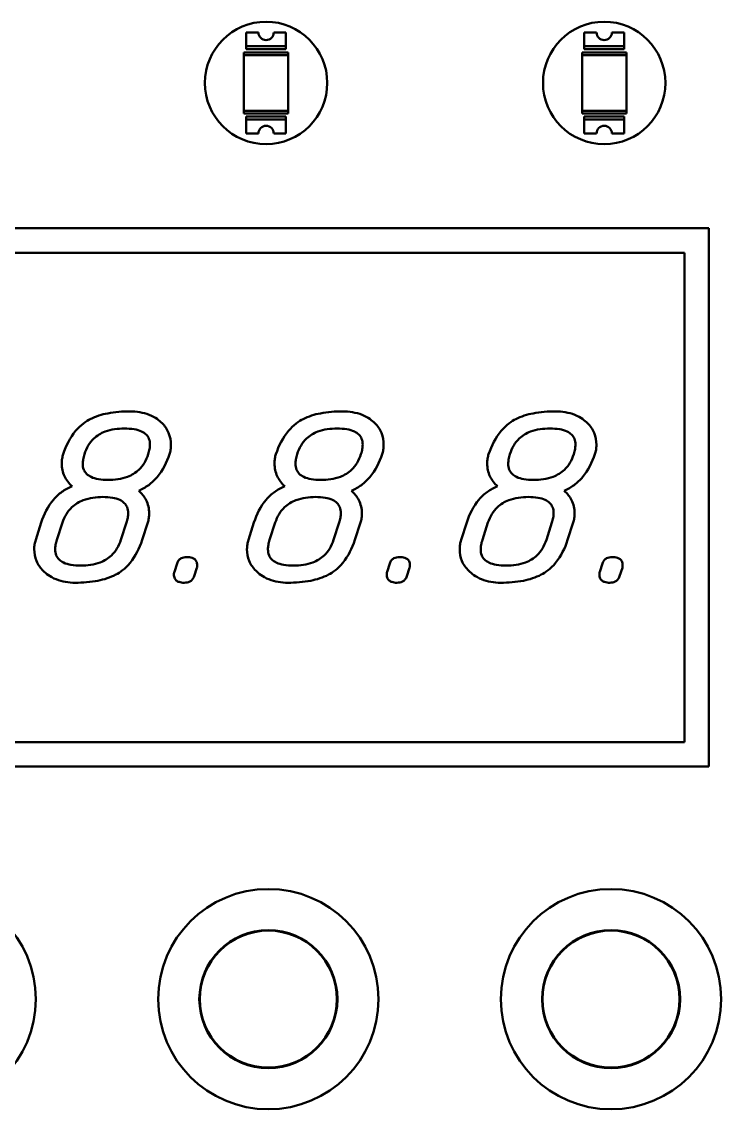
# Model space of a CAD drawing. Header units: millimetres. Extents: x 2121 to 4904, y 892 to 1933.
# Drawn here: x 2482.1 to 2496.39, y 1537.89 to 1560.11 of the extents above; entities that cross this region are included whole.
import ezdxf

# ---------------------------------------------------------------- set-up
doc = ezdxf.new("R2010")
doc.units = ezdxf.units.MM
doc.header["$LTSCALE"] = 1.8
doc.layers.add('외형선(ISO)', color=7, linetype='Continuous', lineweight=50)

msp = doc.modelspace()

# ---------------------------------------------------------------- linework, layer by layer
at = {"layer": '외형선(ISO)', "color": 7}
for p, q in [((2486.688, 1559.894), (2486.938, 1559.894)), ((2486.688, 1559.613), (2486.688, 1559.894)), ((2487.251, 1559.894), (2487.501, 1559.894)), ((2487.501, 1559.894), (2487.501, 1559.613)), ((2493.595, 1559.894), (2493.845, 1559.894)), ((2493.595, 1559.613), (2493.595, 1559.894)), ((2494.157, 1559.894), (2494.407, 1559.894)), ((2494.407, 1559.894), (2494.407, 1559.613)), ((2486.688, 1559.613), (2487.501, 1559.613)), ((2486.688, 1559.551), (2486.688, 1559.613)), ((2487.501, 1559.551), (2486.688, 1559.551)), ((2487.501, 1559.613), (2487.501, 1559.551)), ((2493.595, 1559.613), (2494.407, 1559.613)), ((2493.595, 1559.551), (2493.595, 1559.613)), ((2494.407, 1559.551), (2493.595, 1559.551)), ((2494.407, 1559.613), (2494.407, 1559.551)), ((2486.642, 1559.488), (2486.642, 1559.43)), ((2487.548, 1559.488), (2486.642, 1559.488)), ((2486.642, 1559.43), (2487.548, 1559.43)), ((2486.642, 1558.296), (2486.642, 1559.43)), ((2487.548, 1559.43), (2487.548, 1559.488)), ((2487.548, 1559.43), (2487.548, 1558.296)), ((2493.548, 1559.488), (2493.548, 1559.43)), ((2494.454, 1559.488), (2493.548, 1559.488)), ((2493.548, 1559.43), (2494.454, 1559.43)), ((2493.548, 1558.296), (2493.548, 1559.43)), ((2494.454, 1559.43), (2494.454, 1559.488)), ((2494.454, 1559.43), (2494.454, 1558.296)), ((2487.548, 1558.296), (2486.642, 1558.296)), ((2486.642, 1558.296), (2486.642, 1558.238)), ((2486.642, 1558.238), (2487.548, 1558.238)), ((2487.548, 1558.296), (2487.548, 1558.238)), ((2494.454, 1558.296), (2493.548, 1558.296)), ((2493.548, 1558.296), (2493.548, 1558.238)), ((2493.548, 1558.238), (2494.454, 1558.238)), ((2494.454, 1558.296), (2494.454, 1558.238)), ((2486.688, 1558.176), (2487.501, 1558.176)), ((2486.688, 1558.113), (2486.688, 1558.176)), ((2487.501, 1558.113), (2486.688, 1558.113)), ((2486.688, 1557.832), (2486.688, 1558.113)), ((2487.501, 1558.176), (2487.501, 1558.113)), ((2487.501, 1558.113), (2487.501, 1557.832)), ((2493.595, 1558.176), (2494.407, 1558.176)), ((2493.595, 1558.113), (2493.595, 1558.176)), ((2494.407, 1558.113), (2493.595, 1558.113)), ((2493.595, 1557.832), (2493.595, 1558.113)), ((2494.407, 1558.176), (2494.407, 1558.113)), ((2494.407, 1558.113), (2494.407, 1557.832)), ((2486.938, 1557.832), (2486.688, 1557.832)), ((2487.501, 1557.832), (2487.251, 1557.832)), ((2493.845, 1557.832), (2493.595, 1557.832)), ((2494.407, 1557.832), (2494.157, 1557.832)), ((2471.141, 1555.894), (2496.141, 1555.894)), ((2496.141, 1555.894), (2496.141, 1544.894)), ((2471.641, 1555.394), (2495.641, 1555.394)), ((2495.641, 1555.394), (2495.641, 1545.394)), ((2482.502, 1549.879), (2482.389, 1549.526)), ((2482.823, 1549.526), (2482.936, 1549.879)), ((2484.242, 1549.879), (2484.128, 1549.526)), ((2484.563, 1549.526), (2484.679, 1549.879)), ((2486.847, 1549.879), (2486.734, 1549.526)), ((2487.168, 1549.526), (2487.282, 1549.879)), ((2488.587, 1549.879), (2488.474, 1549.526)), ((2488.908, 1549.526), (2489.024, 1549.879)), ((2491.193, 1549.879), (2491.079, 1549.526)), ((2491.513, 1549.526), (2491.627, 1549.879)), ((2492.932, 1549.879), (2492.819, 1549.526)), ((2493.253, 1549.526), (2493.369, 1549.879)), ((2485.277, 1549.045), (2485.221, 1548.874)), ((2485.623, 1548.783), (2485.682, 1548.955)), ((2489.622, 1549.045), (2489.566, 1548.874)), ((2489.969, 1548.783), (2490.027, 1548.955)), ((2493.967, 1549.045), (2493.912, 1548.874)), ((2494.314, 1548.783), (2494.372, 1548.955)), ((2495.641, 1545.394), (2471.641, 1545.394)), ((2496.141, 1544.894), (2471.141, 1544.894)), ((2485.75, 1540.294), (2485.739, 1540.294)), ((2488.543, 1540.294), (2488.533, 1540.294)), ((2492.75, 1540.294), (2492.739, 1540.294)), ((2495.543, 1540.294), (2495.533, 1540.294)), ((2485.739, 1539.994), (2485.75, 1539.994)), ((2488.533, 1539.994), (2488.543, 1539.994)), ((2492.739, 1539.994), (2492.75, 1539.994)), ((2495.533, 1539.994), (2495.543, 1539.994))]:
    msp.add_line(p, q, dxfattribs=at)
for centre, radius in [((2487.095, 1558.863), 1.25), ((2494.001, 1558.863), 1.25), ((2480.141, 1540.144), 2.25), ((2487.141, 1540.144), 2.25), ((2494.141, 1540.144), 2.25), ((2487.141, 1540.144), 1.41), ((2487.141, 1540.144), 1.4), ((2494.141, 1540.144), 1.41), ((2494.141, 1540.144), 1.4)]:
    msp.add_circle(centre, radius, dxfattribs=at)
for centre, start, end in [((2487.095, 1559.894), 180, 0), ((2494.001, 1559.894), 180, 0), ((2487.095, 1557.832), 0, 180), ((2494.001, 1557.832), 0, 180)]:
    msp.add_arc(centre, 0.156, start, end, dxfattribs=at)
for points, knots in [([(2484.315, 1552.152), (2484.164, 1552.152), (2484.008, 1552.141), (2483.738, 1552.089), (2483.616, 1552.052), (2483.421, 1551.951), (2483.312, 1551.88), (2483.09, 1551.615), (2483.009, 1551.448), (2482.951, 1551.278)], [-0.2492526, -0.2492526, -0.2492526, -0.2492526, -0.1695753, -0.1695753, -0.1037794, -0.1037794, -0.0540017, -0.0540017, 0, 0, 0, 0]), ([(2485.151, 1551.467), (2485.151, 1551.553), (2485.137, 1551.637), (2485.072, 1551.791), (2485.027, 1551.856), (2484.918, 1551.963), (2484.835, 1552.031), (2484.584, 1552.132), (2484.45, 1552.152), (2484.315, 1552.152)], [-0.1759804, -0.1759804, -0.1759804, -0.1759804, -0.1269658, -0.1269658, -0.0809876, -0.0809876, -0.0404742, -0.0404742, 0, 0, 0, 0]), ([(2488.66, 1552.152), (2488.509, 1552.152), (2488.353, 1552.141), (2488.083, 1552.089), (2487.961, 1552.052), (2487.766, 1551.951), (2487.657, 1551.88), (2487.435, 1551.615), (2487.354, 1551.448), (2487.296, 1551.278)], [-0.2492526, -0.2492526, -0.2492526, -0.2492526, -0.1695753, -0.1695753, -0.1037794, -0.1037794, -0.0540017, -0.0540017, 0, 0, 0, 0]), ([(2489.496, 1551.467), (2489.496, 1551.553), (2489.482, 1551.637), (2489.418, 1551.791), (2489.372, 1551.856), (2489.264, 1551.963), (2489.18, 1552.031), (2488.93, 1552.132), (2488.795, 1552.152), (2488.66, 1552.152)], [-0.1759804, -0.1759804, -0.1759804, -0.1759804, -0.1269658, -0.1269658, -0.0809876, -0.0809876, -0.0404742, -0.0404742, 0, 0, 0, 0]), ([(2493.005, 1552.152), (2492.854, 1552.152), (2492.698, 1552.141), (2492.428, 1552.089), (2492.306, 1552.052), (2492.111, 1551.951), (2492.002, 1551.88), (2491.78, 1551.615), (2491.699, 1551.448), (2491.641, 1551.278)], [-0.2492526, -0.2492526, -0.2492526, -0.2492526, -0.1695753, -0.1695753, -0.1037794, -0.1037794, -0.0540017, -0.0540017, 0, 0, 0, 0]), ([(2493.842, 1551.467), (2493.842, 1551.553), (2493.827, 1551.637), (2493.763, 1551.791), (2493.717, 1551.856), (2493.609, 1551.963), (2493.525, 1552.031), (2493.275, 1552.132), (2493.14, 1552.152), (2493.005, 1552.152)], [-0.1759804, -0.1759804, -0.1759804, -0.1759804, -0.1269658, -0.1269658, -0.0809876, -0.0809876, -0.0404742, -0.0404742, 0, 0, 0, 0]), ([(2483.385, 1551.278), (2483.405, 1551.34), (2483.43, 1551.4), (2483.495, 1551.508), (2483.532, 1551.555), (2483.642, 1551.66), (2483.72, 1551.706), (2483.93, 1551.786), (2484.068, 1551.802), (2484.201, 1551.802)], [-0.1051104, -0.1051104, -0.1051104, -0.1051104, -0.0856042, -0.0856042, -0.0673949, -0.0673949, -0.040092, -0.040092, 0, 0, 0, 0]), ([(2484.201, 1551.802), (2484.267, 1551.802), (2484.336, 1551.798), (2484.453, 1551.778), (2484.506, 1551.764), (2484.587, 1551.725), (2484.619, 1551.705), (2484.67, 1551.654), (2484.688, 1551.626), (2484.717, 1551.555), (2484.723, 1551.514), (2484.723, 1551.473)], [-0.06957685, -0.06957685, -0.06957685, -0.06957685, -0.04972908, -0.04972908, -0.03398166, -0.03398166, -0.02271437, -0.02271437, -0.01241075, -0.01241075, 0, 0, 0, 0]), ([(2487.73, 1551.278), (2487.75, 1551.34), (2487.775, 1551.4), (2487.84, 1551.508), (2487.877, 1551.555), (2487.988, 1551.66), (2488.065, 1551.706), (2488.275, 1551.786), (2488.413, 1551.802), (2488.546, 1551.802)], [-0.1051104, -0.1051104, -0.1051104, -0.1051104, -0.0856042, -0.0856042, -0.0673949, -0.0673949, -0.040092, -0.040092, 0, 0, 0, 0]), ([(2488.546, 1551.802), (2488.612, 1551.802), (2488.681, 1551.798), (2488.798, 1551.778), (2488.851, 1551.764), (2488.932, 1551.725), (2488.964, 1551.705), (2489.015, 1551.654), (2489.033, 1551.626), (2489.062, 1551.555), (2489.068, 1551.514), (2489.068, 1551.473)], [-0.06957685, -0.06957685, -0.06957685, -0.06957685, -0.04972908, -0.04972908, -0.03398166, -0.03398166, -0.02271437, -0.02271437, -0.01241075, -0.01241075, 0, 0, 0, 0]), ([(2492.076, 1551.278), (2492.095, 1551.34), (2492.12, 1551.4), (2492.185, 1551.508), (2492.222, 1551.555), (2492.333, 1551.66), (2492.41, 1551.706), (2492.62, 1551.786), (2492.758, 1551.802), (2492.892, 1551.802)], [-0.1051104, -0.1051104, -0.1051104, -0.1051104, -0.0856042, -0.0856042, -0.0673949, -0.0673949, -0.040092, -0.040092, 0, 0, 0, 0]), ([(2492.892, 1551.802), (2492.958, 1551.802), (2493.027, 1551.798), (2493.143, 1551.778), (2493.196, 1551.764), (2493.278, 1551.725), (2493.309, 1551.705), (2493.36, 1551.654), (2493.378, 1551.626), (2493.407, 1551.555), (2493.413, 1551.514), (2493.413, 1551.473)], [-0.06957685, -0.06957685, -0.06957685, -0.06957685, -0.04972908, -0.04972908, -0.03398166, -0.03398166, -0.02271437, -0.02271437, -0.01241075, -0.01241075, 0, 0, 0, 0]), ([(2484.723, 1551.473), (2484.723, 1551.443), (2484.719, 1551.413), (2484.708, 1551.348), (2484.699, 1551.312), (2484.688, 1551.278)], [-0.01971232, -0.01971232, -0.01971232, -0.01971232, -0.0107891, -0.0107891, 0, 0, 0, 0]), ([(2485.122, 1551.278), (2485.132, 1551.307), (2485.139, 1551.337), (2485.149, 1551.4), (2485.151, 1551.434), (2485.151, 1551.467)], [-0.01925722, -0.01925722, -0.01925722, -0.01925722, -0.01001082, -0.01001082, 0, 0, 0, 0]), ([(2489.068, 1551.473), (2489.068, 1551.443), (2489.065, 1551.413), (2489.053, 1551.348), (2489.044, 1551.312), (2489.033, 1551.278)], [-0.01971232, -0.01971232, -0.01971232, -0.01971232, -0.0107891, -0.0107891, 0, 0, 0, 0]), ([(2489.467, 1551.278), (2489.477, 1551.307), (2489.484, 1551.337), (2489.494, 1551.4), (2489.496, 1551.434), (2489.496, 1551.467)], [-0.01925722, -0.01925722, -0.01925722, -0.01925722, -0.01001082, -0.01001082, 0, 0, 0, 0]), ([(2493.413, 1551.473), (2493.413, 1551.443), (2493.41, 1551.413), (2493.398, 1551.348), (2493.389, 1551.312), (2493.378, 1551.278)], [-0.01971232, -0.01971232, -0.01971232, -0.01971232, -0.0107891, -0.0107891, 0, 0, 0, 0]), ([(2493.812, 1551.278), (2493.822, 1551.307), (2493.83, 1551.337), (2493.839, 1551.4), (2493.842, 1551.434), (2493.842, 1551.467)], [-0.01925722, -0.01925722, -0.01925722, -0.01925722, -0.01001082, -0.01001082, 0, 0, 0, 0]), ([(2482.951, 1551.278), (2482.941, 1551.249), (2482.934, 1551.22), (2482.924, 1551.156), (2482.922, 1551.122), (2482.922, 1551.088)], [-0.01923036, -0.01923036, -0.01923036, -0.01923036, -0.01013747, -0.01013747, 0, 0, 0, 0]), ([(2483.35, 1551.083), (2483.35, 1551.112), (2483.354, 1551.143), (2483.365, 1551.208), (2483.375, 1551.243), (2483.385, 1551.278)], [-0.01971232, -0.01971232, -0.01971232, -0.01971232, -0.0107891, -0.0107891, 0, 0, 0, 0]), ([(2484.688, 1551.278), (2484.669, 1551.216), (2484.643, 1551.156), (2484.579, 1551.048), (2484.541, 1551.001), (2484.43, 1550.896), (2484.353, 1550.85), (2484.141, 1550.77), (2484.001, 1550.753), (2483.866, 1550.753)], [-0.105604, -0.105604, -0.105604, -0.105604, -0.0861489, -0.0861489, -0.0679576, -0.0679576, -0.0405215, -0.0405215, 0, 0, 0, 0]), ([(2484.493, 1550.532), (2484.565, 1550.563), (2484.634, 1550.601), (2484.761, 1550.696), (2484.819, 1550.751), (2484.985, 1550.947), (2485.065, 1551.109), (2485.122, 1551.278)], [-0.1009025, -0.1009025, -0.1009025, -0.1009025, -0.0772262, -0.0772262, -0.0533057, -0.0533057, 0, 0, 0, 0]), ([(2487.296, 1551.278), (2487.286, 1551.249), (2487.279, 1551.22), (2487.269, 1551.156), (2487.267, 1551.122), (2487.267, 1551.088)], [-0.01923036, -0.01923036, -0.01923036, -0.01923036, -0.01013747, -0.01013747, 0, 0, 0, 0]), ([(2487.695, 1551.083), (2487.695, 1551.112), (2487.699, 1551.143), (2487.711, 1551.208), (2487.72, 1551.243), (2487.73, 1551.278)], [-0.01971232, -0.01971232, -0.01971232, -0.01971232, -0.0107891, -0.0107891, 0, 0, 0, 0]), ([(2489.033, 1551.278), (2489.014, 1551.216), (2488.988, 1551.156), (2488.924, 1551.048), (2488.886, 1551.001), (2488.776, 1550.896), (2488.698, 1550.85), (2488.486, 1550.77), (2488.346, 1550.753), (2488.211, 1550.753)], [-0.105604, -0.105604, -0.105604, -0.105604, -0.0861489, -0.0861489, -0.0679576, -0.0679576, -0.0405215, -0.0405215, 0, 0, 0, 0]), ([(2488.838, 1550.532), (2488.911, 1550.563), (2488.979, 1550.601), (2489.106, 1550.696), (2489.164, 1550.751), (2489.33, 1550.947), (2489.41, 1551.109), (2489.467, 1551.278)], [-0.1009025, -0.1009025, -0.1009025, -0.1009025, -0.0772262, -0.0772262, -0.0533057, -0.0533057, 0, 0, 0, 0]), ([(2491.641, 1551.278), (2491.631, 1551.249), (2491.624, 1551.22), (2491.614, 1551.156), (2491.612, 1551.122), (2491.612, 1551.088)], [-0.01923036, -0.01923036, -0.01923036, -0.01923036, -0.01013747, -0.01013747, 0, 0, 0, 0]), ([(2492.041, 1551.083), (2492.041, 1551.112), (2492.044, 1551.143), (2492.056, 1551.208), (2492.065, 1551.243), (2492.076, 1551.278)], [-0.01971232, -0.01971232, -0.01971232, -0.01971232, -0.0107891, -0.0107891, 0, 0, 0, 0]), ([(2493.378, 1551.278), (2493.359, 1551.216), (2493.333, 1551.156), (2493.269, 1551.048), (2493.231, 1551.001), (2493.121, 1550.896), (2493.043, 1550.85), (2492.831, 1550.77), (2492.691, 1550.753), (2492.556, 1550.753)], [-0.105604, -0.105604, -0.105604, -0.105604, -0.0861489, -0.0861489, -0.0679576, -0.0679576, -0.0405215, -0.0405215, 0, 0, 0, 0]), ([(2493.183, 1550.532), (2493.256, 1550.563), (2493.324, 1550.601), (2493.451, 1550.696), (2493.509, 1550.751), (2493.675, 1550.947), (2493.755, 1551.109), (2493.812, 1551.278)], [-0.1009025, -0.1009025, -0.1009025, -0.1009025, -0.0772262, -0.0772262, -0.0533057, -0.0533057, 0, 0, 0, 0]), ([(2482.922, 1551.088), (2482.922, 1551.043), (2482.926, 1550.998), (2482.945, 1550.91), (2482.959, 1550.869), (2483.014, 1550.75), (2483.067, 1550.681), (2483.132, 1550.622)], [-0.05306697, -0.05306697, -0.05306697, -0.05306697, -0.03943906, -0.03943906, -0.02626191, -0.02626191, 0, 0, 0, 0]), ([(2483.866, 1550.753), (2483.801, 1550.753), (2483.734, 1550.757), (2483.619, 1550.777), (2483.567, 1550.791), (2483.486, 1550.829), (2483.455, 1550.85), (2483.404, 1550.901), (2483.385, 1550.929), (2483.356, 1550.999), (2483.35, 1551.041), (2483.35, 1551.083)], [-0.06908407, -0.06908407, -0.06908407, -0.06908407, -0.0495896, -0.0495896, -0.03407812, -0.03407812, -0.02283564, -0.02283564, -0.01249575, -0.01249575, 0, 0, 0, 0]), ([(2487.267, 1551.088), (2487.267, 1551.043), (2487.271, 1550.998), (2487.29, 1550.91), (2487.304, 1550.869), (2487.359, 1550.75), (2487.412, 1550.681), (2487.477, 1550.622)], [-0.05306697, -0.05306697, -0.05306697, -0.05306697, -0.03943906, -0.03943906, -0.02626191, -0.02626191, 0, 0, 0, 0]), ([(2488.211, 1550.753), (2488.146, 1550.753), (2488.079, 1550.757), (2487.964, 1550.777), (2487.912, 1550.791), (2487.831, 1550.829), (2487.8, 1550.85), (2487.749, 1550.901), (2487.73, 1550.929), (2487.702, 1550.999), (2487.695, 1551.041), (2487.695, 1551.083)], [-0.06908407, -0.06908407, -0.06908407, -0.06908407, -0.0495896, -0.0495896, -0.03407812, -0.03407812, -0.02283564, -0.02283564, -0.01249575, -0.01249575, 0, 0, 0, 0]), ([(2491.612, 1551.088), (2491.612, 1551.043), (2491.616, 1550.998), (2491.635, 1550.91), (2491.649, 1550.869), (2491.704, 1550.75), (2491.757, 1550.681), (2491.822, 1550.622)], [-0.05306697, -0.05306697, -0.05306697, -0.05306697, -0.03943906, -0.03943906, -0.02626191, -0.02626191, 0, 0, 0, 0]), ([(2492.556, 1550.753), (2492.492, 1550.753), (2492.424, 1550.757), (2492.309, 1550.777), (2492.257, 1550.791), (2492.176, 1550.829), (2492.145, 1550.85), (2492.094, 1550.901), (2492.075, 1550.929), (2492.047, 1550.999), (2492.041, 1551.041), (2492.041, 1551.083)], [-0.06908407, -0.06908407, -0.06908407, -0.06908407, -0.0495896, -0.0495896, -0.03407812, -0.03407812, -0.02283564, -0.02283564, -0.01249575, -0.01249575, 0, 0, 0, 0]), ([(2483.132, 1550.622), (2483.058, 1550.593), (2482.989, 1550.555), (2482.861, 1550.462), (2482.803, 1550.408), (2482.636, 1550.212), (2482.557, 1550.048), (2482.502, 1549.879)], [-0.100957, -0.100957, -0.100957, -0.100957, -0.0772493, -0.0772493, -0.0533747, -0.0533747, 0, 0, 0, 0]), ([(2484.705, 1550.068), (2484.705, 1550.117), (2484.701, 1550.165), (2484.68, 1550.257), (2484.665, 1550.3), (2484.607, 1550.415), (2484.555, 1550.478), (2484.493, 1550.532)], [-0.05306065, -0.05306065, -0.05306065, -0.05306065, -0.03856375, -0.03856375, -0.02470731, -0.02470731, 0, 0, 0, 0]), ([(2487.477, 1550.622), (2487.403, 1550.593), (2487.334, 1550.555), (2487.206, 1550.462), (2487.148, 1550.408), (2486.981, 1550.212), (2486.902, 1550.048), (2486.847, 1549.879)], [-0.100957, -0.100957, -0.100957, -0.100957, -0.0772493, -0.0772493, -0.0533747, -0.0533747, 0, 0, 0, 0]), ([(2489.051, 1550.068), (2489.051, 1550.117), (2489.046, 1550.165), (2489.025, 1550.257), (2489.01, 1550.3), (2488.952, 1550.415), (2488.9, 1550.478), (2488.838, 1550.532)], [-0.05306065, -0.05306065, -0.05306065, -0.05306065, -0.03856375, -0.03856375, -0.02470731, -0.02470731, 0, 0, 0, 0]), ([(2491.822, 1550.622), (2491.749, 1550.593), (2491.68, 1550.555), (2491.551, 1550.462), (2491.493, 1550.408), (2491.327, 1550.212), (2491.247, 1550.048), (2491.193, 1549.879)], [-0.100957, -0.100957, -0.100957, -0.100957, -0.0772493, -0.0772493, -0.0533747, -0.0533747, 0, 0, 0, 0]), ([(2493.396, 1550.068), (2493.396, 1550.117), (2493.391, 1550.165), (2493.37, 1550.257), (2493.355, 1550.3), (2493.297, 1550.415), (2493.245, 1550.478), (2493.183, 1550.532)], [-0.05306065, -0.05306065, -0.05306065, -0.05306065, -0.03856375, -0.03856375, -0.02470731, -0.02470731, 0, 0, 0, 0]), ([(2482.936, 1549.879), (2482.957, 1549.94), (2482.983, 1549.999), (2483.047, 1550.106), (2483.085, 1550.153), (2483.196, 1550.258), (2483.274, 1550.305), (2483.487, 1550.387), (2483.626, 1550.404), (2483.761, 1550.404)], [-0.1057103, -0.1057103, -0.1057103, -0.1057103, -0.0864105, -0.0864105, -0.0683639, -0.0683639, -0.0405221, -0.0405221, 0, 0, 0, 0]), ([(2483.761, 1550.404), (2483.826, 1550.404), (2483.894, 1550.4), (2484.009, 1550.38), (2484.061, 1550.366), (2484.141, 1550.328), (2484.173, 1550.307), (2484.223, 1550.256), (2484.242, 1550.228), (2484.271, 1550.157), (2484.277, 1550.116), (2484.277, 1550.074)], [-0.06908407, -0.06908407, -0.06908407, -0.06908407, -0.0495896, -0.0495896, -0.03407812, -0.03407812, -0.02283564, -0.02283564, -0.01249575, -0.01249575, 0, 0, 0, 0]), ([(2487.282, 1549.879), (2487.302, 1549.94), (2487.328, 1549.999), (2487.392, 1550.106), (2487.43, 1550.153), (2487.541, 1550.258), (2487.619, 1550.305), (2487.832, 1550.387), (2487.971, 1550.404), (2488.106, 1550.404)], [-0.1057103, -0.1057103, -0.1057103, -0.1057103, -0.0864105, -0.0864105, -0.0683639, -0.0683639, -0.0405221, -0.0405221, 0, 0, 0, 0]), ([(2488.106, 1550.404), (2488.171, 1550.404), (2488.239, 1550.4), (2488.354, 1550.38), (2488.406, 1550.366), (2488.486, 1550.328), (2488.518, 1550.307), (2488.569, 1550.256), (2488.587, 1550.228), (2488.616, 1550.157), (2488.622, 1550.116), (2488.622, 1550.074)], [-0.06908407, -0.06908407, -0.06908407, -0.06908407, -0.0495896, -0.0495896, -0.03407812, -0.03407812, -0.02283564, -0.02283564, -0.01249575, -0.01249575, 0, 0, 0, 0]), ([(2491.627, 1549.879), (2491.647, 1549.94), (2491.673, 1549.999), (2491.738, 1550.106), (2491.775, 1550.153), (2491.886, 1550.258), (2491.964, 1550.305), (2492.177, 1550.387), (2492.316, 1550.404), (2492.451, 1550.404)], [-0.1057103, -0.1057103, -0.1057103, -0.1057103, -0.0864105, -0.0864105, -0.0683639, -0.0683639, -0.0405221, -0.0405221, 0, 0, 0, 0]), ([(2492.451, 1550.404), (2492.516, 1550.404), (2492.584, 1550.4), (2492.699, 1550.38), (2492.751, 1550.366), (2492.831, 1550.328), (2492.863, 1550.307), (2492.914, 1550.256), (2492.932, 1550.228), (2492.961, 1550.157), (2492.967, 1550.116), (2492.967, 1550.074)], [-0.06908407, -0.06908407, -0.06908407, -0.06908407, -0.0495896, -0.0495896, -0.03407812, -0.03407812, -0.02283564, -0.02283564, -0.01249575, -0.01249575, 0, 0, 0, 0]), ([(2484.277, 1550.074), (2484.277, 1550.043), (2484.274, 1550.011), (2484.262, 1549.946), (2484.253, 1549.912), (2484.242, 1549.879)], [-0.01989755, -0.01989755, -0.01989755, -0.01989755, -0.01044879, -0.01044879, 0, 0, 0, 0]), ([(2484.679, 1549.879), (2484.688, 1549.909), (2484.695, 1549.939), (2484.703, 1550.003), (2484.705, 1550.035), (2484.705, 1550.068)], [-0.01920575, -0.01920575, -0.01920575, -0.01920575, -0.00986769, -0.00986769, 0, 0, 0, 0]), ([(2488.622, 1550.074), (2488.622, 1550.043), (2488.619, 1550.011), (2488.607, 1549.946), (2488.598, 1549.912), (2488.587, 1549.879)], [-0.01989755, -0.01989755, -0.01989755, -0.01989755, -0.01044879, -0.01044879, 0, 0, 0, 0]), ([(2489.024, 1549.879), (2489.033, 1549.909), (2489.04, 1549.939), (2489.049, 1550.003), (2489.051, 1550.035), (2489.051, 1550.068)], [-0.01920575, -0.01920575, -0.01920575, -0.01920575, -0.00986769, -0.00986769, 0, 0, 0, 0]), ([(2492.967, 1550.074), (2492.967, 1550.043), (2492.964, 1550.011), (2492.952, 1549.946), (2492.943, 1549.912), (2492.932, 1549.879)], [-0.01989755, -0.01989755, -0.01989755, -0.01989755, -0.01044879, -0.01044879, 0, 0, 0, 0]), ([(2493.369, 1549.879), (2493.378, 1549.909), (2493.385, 1549.939), (2493.394, 1550.003), (2493.396, 1550.035), (2493.396, 1550.068)], [-0.01920575, -0.01920575, -0.01920575, -0.01920575, -0.00986769, -0.00986769, 0, 0, 0, 0]), ([(2482.389, 1549.526), (2482.379, 1549.497), (2482.372, 1549.466), (2482.362, 1549.403), (2482.359, 1549.37), (2482.359, 1549.337)], [-0.01927353, -0.01927353, -0.01927353, -0.01927353, -0.00987909, -0.00987909, 0, 0, 0, 0]), ([(2482.359, 1549.337), (2482.359, 1549.254), (2482.374, 1549.173), (2482.438, 1549.019), (2482.485, 1548.952), (2482.597, 1548.841), (2482.681, 1548.772), (2482.93, 1548.672), (2483.063, 1548.652), (2483.196, 1548.652)], [-0.1709096, -0.1709096, -0.1709096, -0.1709096, -0.125717, -0.125717, -0.0805637, -0.0805637, -0.0399393, -0.0399393, 0, 0, 0, 0]), ([(2482.788, 1549.331), (2482.788, 1549.363), (2482.791, 1549.394), (2482.803, 1549.459), (2482.812, 1549.493), (2482.823, 1549.526)], [-0.01989755, -0.01989755, -0.01989755, -0.01989755, -0.01044879, -0.01044879, 0, 0, 0, 0]), ([(2483.31, 1549.002), (2483.243, 1549.002), (2483.175, 1549.006), (2483.058, 1549.026), (2483.005, 1549.04), (2482.924, 1549.079), (2482.892, 1549.099), (2482.841, 1549.15), (2482.823, 1549.178), (2482.794, 1549.249), (2482.788, 1549.29), (2482.788, 1549.331)], [-0.06957685, -0.06957685, -0.06957685, -0.06957685, -0.04972908, -0.04972908, -0.03398166, -0.03398166, -0.02271437, -0.02271437, -0.01241075, -0.01241075, 0, 0, 0, 0]), ([(2483.196, 1548.652), (2483.35, 1548.652), (2483.51, 1548.663), (2483.787, 1548.718), (2483.911, 1548.757), (2484.111, 1548.862), (2484.216, 1548.934), (2484.43, 1549.194), (2484.508, 1549.358), (2484.563, 1549.526)], [-0.2396282, -0.2396282, -0.2396282, -0.2396282, -0.1637242, -0.1637242, -0.1009864, -0.1009864, -0.0530192, -0.0530192, 0, 0, 0, 0]), ([(2484.128, 1549.526), (2484.108, 1549.465), (2484.082, 1549.406), (2484.017, 1549.299), (2483.98, 1549.252), (2483.87, 1549.147), (2483.792, 1549.1), (2483.58, 1549.019), (2483.443, 1549.002), (2483.31, 1549.002)], [-0.1052151, -0.1052151, -0.1052151, -0.1052151, -0.0858617, -0.0858617, -0.0677944, -0.0677944, -0.0400855, -0.0400855, 0, 0, 0, 0]), ([(2486.734, 1549.526), (2486.724, 1549.497), (2486.717, 1549.466), (2486.707, 1549.403), (2486.705, 1549.37), (2486.705, 1549.337)], [-0.01927353, -0.01927353, -0.01927353, -0.01927353, -0.00987909, -0.00987909, 0, 0, 0, 0]), ([(2486.705, 1549.337), (2486.705, 1549.254), (2486.719, 1549.173), (2486.783, 1549.019), (2486.83, 1548.952), (2486.942, 1548.841), (2487.026, 1548.772), (2487.275, 1548.672), (2487.408, 1548.652), (2487.541, 1548.652)], [-0.1709096, -0.1709096, -0.1709096, -0.1709096, -0.125717, -0.125717, -0.0805637, -0.0805637, -0.0399393, -0.0399393, 0, 0, 0, 0]), ([(2487.133, 1549.331), (2487.133, 1549.363), (2487.136, 1549.394), (2487.148, 1549.459), (2487.157, 1549.493), (2487.168, 1549.526)], [-0.01989755, -0.01989755, -0.01989755, -0.01989755, -0.01044879, -0.01044879, 0, 0, 0, 0]), ([(2487.655, 1549.002), (2487.589, 1549.002), (2487.52, 1549.006), (2487.403, 1549.026), (2487.35, 1549.04), (2487.269, 1549.079), (2487.237, 1549.099), (2487.186, 1549.15), (2487.168, 1549.178), (2487.139, 1549.249), (2487.133, 1549.29), (2487.133, 1549.331)], [-0.06957685, -0.06957685, -0.06957685, -0.06957685, -0.04972908, -0.04972908, -0.03398166, -0.03398166, -0.02271437, -0.02271437, -0.01241075, -0.01241075, 0, 0, 0, 0]), ([(2487.541, 1548.652), (2487.695, 1548.652), (2487.855, 1548.663), (2488.132, 1548.718), (2488.257, 1548.757), (2488.456, 1548.862), (2488.561, 1548.934), (2488.775, 1549.194), (2488.853, 1549.358), (2488.908, 1549.526)], [-0.2396282, -0.2396282, -0.2396282, -0.2396282, -0.1637242, -0.1637242, -0.1009864, -0.1009864, -0.0530192, -0.0530192, 0, 0, 0, 0]), ([(2488.474, 1549.526), (2488.453, 1549.465), (2488.427, 1549.406), (2488.363, 1549.299), (2488.325, 1549.252), (2488.215, 1549.147), (2488.137, 1549.1), (2487.926, 1549.019), (2487.788, 1549.002), (2487.655, 1549.002)], [-0.1052151, -0.1052151, -0.1052151, -0.1052151, -0.0858617, -0.0858617, -0.0677944, -0.0677944, -0.0400855, -0.0400855, 0, 0, 0, 0]), ([(2491.079, 1549.526), (2491.069, 1549.497), (2491.062, 1549.466), (2491.052, 1549.403), (2491.05, 1549.37), (2491.05, 1549.337)], [-0.01927353, -0.01927353, -0.01927353, -0.01927353, -0.00987909, -0.00987909, 0, 0, 0, 0]), ([(2491.05, 1549.337), (2491.05, 1549.254), (2491.064, 1549.173), (2491.128, 1549.019), (2491.175, 1548.952), (2491.288, 1548.841), (2491.371, 1548.772), (2491.62, 1548.672), (2491.753, 1548.652), (2491.886, 1548.652)], [-0.1709096, -0.1709096, -0.1709096, -0.1709096, -0.125717, -0.125717, -0.0805637, -0.0805637, -0.0399393, -0.0399393, 0, 0, 0, 0]), ([(2491.478, 1549.331), (2491.478, 1549.363), (2491.481, 1549.394), (2491.493, 1549.459), (2491.502, 1549.493), (2491.513, 1549.526)], [-0.01989755, -0.01989755, -0.01989755, -0.01989755, -0.01044879, -0.01044879, 0, 0, 0, 0]), ([(2492, 1549.002), (2491.934, 1549.002), (2491.865, 1549.006), (2491.748, 1549.026), (2491.695, 1549.04), (2491.614, 1549.079), (2491.582, 1549.099), (2491.531, 1549.15), (2491.513, 1549.178), (2491.484, 1549.249), (2491.478, 1549.29), (2491.478, 1549.331)], [-0.06957685, -0.06957685, -0.06957685, -0.06957685, -0.04972908, -0.04972908, -0.03398166, -0.03398166, -0.02271437, -0.02271437, -0.01241075, -0.01241075, 0, 0, 0, 0]), ([(2491.886, 1548.652), (2492.041, 1548.652), (2492.2, 1548.663), (2492.477, 1548.718), (2492.602, 1548.757), (2492.801, 1548.862), (2492.906, 1548.934), (2493.12, 1549.194), (2493.198, 1549.358), (2493.253, 1549.526)], [-0.2396282, -0.2396282, -0.2396282, -0.2396282, -0.1637242, -0.1637242, -0.1009864, -0.1009864, -0.0530192, -0.0530192, 0, 0, 0, 0]), ([(2492.819, 1549.526), (2492.799, 1549.465), (2492.772, 1549.406), (2492.708, 1549.299), (2492.671, 1549.252), (2492.56, 1549.147), (2492.482, 1549.1), (2492.271, 1549.019), (2492.133, 1549.002), (2492, 1549.002)], [-0.1052151, -0.1052151, -0.1052151, -0.1052151, -0.0858617, -0.0858617, -0.0677944, -0.0677944, -0.0400855, -0.0400855, 0, 0, 0, 0]), ([(2485.478, 1549.177), (2485.456, 1549.177), (2485.434, 1549.175), (2485.395, 1549.166), (2485.377, 1549.16), (2485.341, 1549.141), (2485.325, 1549.128), (2485.295, 1549.092), (2485.284, 1549.07), (2485.277, 1549.045)], [-0.02611737, -0.02611737, -0.02611737, -0.02611737, -0.01964564, -0.01964564, -0.01398276, -0.01398276, -0.0075646, -0.0075646, 0, 0, 0, 0]), ([(2485.688, 1549.005), (2485.688, 1549.02), (2485.686, 1549.036), (2485.68, 1549.064), (2485.676, 1549.077), (2485.662, 1549.105), (2485.652, 1549.119), (2485.622, 1549.145), (2485.603, 1549.155), (2485.55, 1549.173), (2485.513, 1549.177), (2485.478, 1549.177)], [-0.03089014, -0.03089014, -0.03089014, -0.03089014, -0.0262839, -0.0262839, -0.02217317, -0.02217317, -0.01685765, -0.01685765, -0.01049185, -0.01049185, 0, 0, 0, 0]), ([(2489.823, 1549.177), (2489.801, 1549.177), (2489.779, 1549.175), (2489.74, 1549.166), (2489.722, 1549.16), (2489.686, 1549.141), (2489.67, 1549.128), (2489.64, 1549.092), (2489.629, 1549.07), (2489.622, 1549.045)], [-0.02611737, -0.02611737, -0.02611737, -0.02611737, -0.01964564, -0.01964564, -0.01398276, -0.01398276, -0.0075646, -0.0075646, 0, 0, 0, 0]), ([(2490.033, 1549.005), (2490.033, 1549.02), (2490.031, 1549.036), (2490.026, 1549.064), (2490.021, 1549.077), (2490.007, 1549.105), (2489.997, 1549.119), (2489.967, 1549.145), (2489.948, 1549.155), (2489.895, 1549.173), (2489.858, 1549.177), (2489.823, 1549.177)], [-0.03089014, -0.03089014, -0.03089014, -0.03089014, -0.0262839, -0.0262839, -0.02217317, -0.02217317, -0.01685765, -0.01685765, -0.01049185, -0.01049185, 0, 0, 0, 0]), ([(2494.168, 1549.177), (2494.146, 1549.177), (2494.125, 1549.175), (2494.085, 1549.166), (2494.067, 1549.16), (2494.031, 1549.141), (2494.015, 1549.128), (2493.985, 1549.092), (2493.974, 1549.07), (2493.967, 1549.045)], [-0.02611737, -0.02611737, -0.02611737, -0.02611737, -0.01964564, -0.01964564, -0.01398276, -0.01398276, -0.0075646, -0.0075646, 0, 0, 0, 0]), ([(2494.378, 1549.005), (2494.378, 1549.02), (2494.377, 1549.036), (2494.371, 1549.064), (2494.366, 1549.077), (2494.352, 1549.105), (2494.342, 1549.119), (2494.312, 1549.145), (2494.294, 1549.155), (2494.24, 1549.173), (2494.203, 1549.177), (2494.168, 1549.177)], [-0.03089014, -0.03089014, -0.03089014, -0.03089014, -0.0262839, -0.0262839, -0.02217317, -0.02217317, -0.01685765, -0.01685765, -0.01049185, -0.01049185, 0, 0, 0, 0]), ([(2485.221, 1548.874), (2485.218, 1548.867), (2485.216, 1548.86), (2485.213, 1548.843), (2485.213, 1548.833), (2485.213, 1548.824)], [-0.004992203, -0.004992203, -0.004992203, -0.004992203, -0.002805938, -0.002805938, 0, 0, 0, 0]), ([(2485.682, 1548.955), (2485.684, 1548.962), (2485.685, 1548.969), (2485.687, 1548.986), (2485.688, 1548.995), (2485.688, 1549.005)], [-0.004892519, -0.004892519, -0.004892519, -0.004892519, -0.002791626, -0.002791626, 0, 0, 0, 0]), ([(2489.566, 1548.874), (2489.563, 1548.867), (2489.561, 1548.86), (2489.558, 1548.843), (2489.558, 1548.833), (2489.558, 1548.824)], [-0.004992203, -0.004992203, -0.004992203, -0.004992203, -0.002805938, -0.002805938, 0, 0, 0, 0]), ([(2490.027, 1548.955), (2490.029, 1548.962), (2490.03, 1548.969), (2490.032, 1548.986), (2490.033, 1548.995), (2490.033, 1549.005)], [-0.004892519, -0.004892519, -0.004892519, -0.004892519, -0.002791626, -0.002791626, 0, 0, 0, 0]), ([(2493.912, 1548.874), (2493.908, 1548.867), (2493.906, 1548.86), (2493.903, 1548.843), (2493.903, 1548.833), (2493.903, 1548.824)], [-0.004992203, -0.004992203, -0.004992203, -0.004992203, -0.002805938, -0.002805938, 0, 0, 0, 0]), ([(2494.372, 1548.955), (2494.374, 1548.962), (2494.376, 1548.969), (2494.377, 1548.986), (2494.378, 1548.995), (2494.378, 1549.005)], [-0.004892519, -0.004892519, -0.004892519, -0.004892519, -0.002791626, -0.002791626, 0, 0, 0, 0]), ([(2485.213, 1548.824), (2485.213, 1548.809), (2485.214, 1548.793), (2485.22, 1548.765), (2485.224, 1548.751), (2485.238, 1548.723), (2485.248, 1548.709), (2485.278, 1548.684), (2485.297, 1548.674), (2485.35, 1548.656), (2485.387, 1548.652), (2485.422, 1548.652)], [-0.03089014, -0.03089014, -0.03089014, -0.03089014, -0.0262839, -0.0262839, -0.02217317, -0.02217317, -0.01685765, -0.01685765, -0.01049185, -0.01049185, 0, 0, 0, 0]), ([(2485.422, 1548.652), (2485.443, 1548.652), (2485.464, 1548.654), (2485.502, 1548.662), (2485.519, 1548.667), (2485.555, 1548.685), (2485.572, 1548.699), (2485.603, 1548.735), (2485.615, 1548.758), (2485.623, 1548.783)], [-0.02605506, -0.02605506, -0.02605506, -0.02605506, -0.01989248, -0.01989248, -0.01444439, -0.01444439, -0.0078256, -0.0078256, 0, 0, 0, 0]), ([(2489.558, 1548.824), (2489.558, 1548.809), (2489.559, 1548.793), (2489.565, 1548.765), (2489.569, 1548.751), (2489.583, 1548.723), (2489.594, 1548.709), (2489.623, 1548.684), (2489.642, 1548.674), (2489.695, 1548.656), (2489.732, 1548.652), (2489.767, 1548.652)], [-0.03089014, -0.03089014, -0.03089014, -0.03089014, -0.0262839, -0.0262839, -0.02217317, -0.02217317, -0.01685765, -0.01685765, -0.01049185, -0.01049185, 0, 0, 0, 0]), ([(2489.767, 1548.652), (2489.788, 1548.652), (2489.809, 1548.654), (2489.847, 1548.662), (2489.864, 1548.667), (2489.9, 1548.685), (2489.917, 1548.699), (2489.948, 1548.735), (2489.96, 1548.758), (2489.969, 1548.783)], [-0.02605506, -0.02605506, -0.02605506, -0.02605506, -0.01989248, -0.01989248, -0.01444439, -0.01444439, -0.0078256, -0.0078256, 0, 0, 0, 0]), ([(2493.903, 1548.824), (2493.903, 1548.809), (2493.904, 1548.793), (2493.91, 1548.765), (2493.914, 1548.751), (2493.928, 1548.723), (2493.939, 1548.709), (2493.968, 1548.684), (2493.987, 1548.674), (2494.04, 1548.656), (2494.078, 1548.652), (2494.113, 1548.652)], [-0.03089014, -0.03089014, -0.03089014, -0.03089014, -0.0262839, -0.0262839, -0.02217317, -0.02217317, -0.01685765, -0.01685765, -0.01049185, -0.01049185, 0, 0, 0, 0]), ([(2494.113, 1548.652), (2494.133, 1548.652), (2494.154, 1548.654), (2494.192, 1548.662), (2494.209, 1548.667), (2494.245, 1548.685), (2494.262, 1548.699), (2494.293, 1548.735), (2494.305, 1548.758), (2494.314, 1548.783)], [-0.02605506, -0.02605506, -0.02605506, -0.02605506, -0.01989248, -0.01989248, -0.01444439, -0.01444439, -0.0078256, -0.0078256, 0, 0, 0, 0])]:
    msp.add_open_spline(points, degree=3, knots=knots, dxfattribs=at)

doc.saveas('drawing.dxf')
